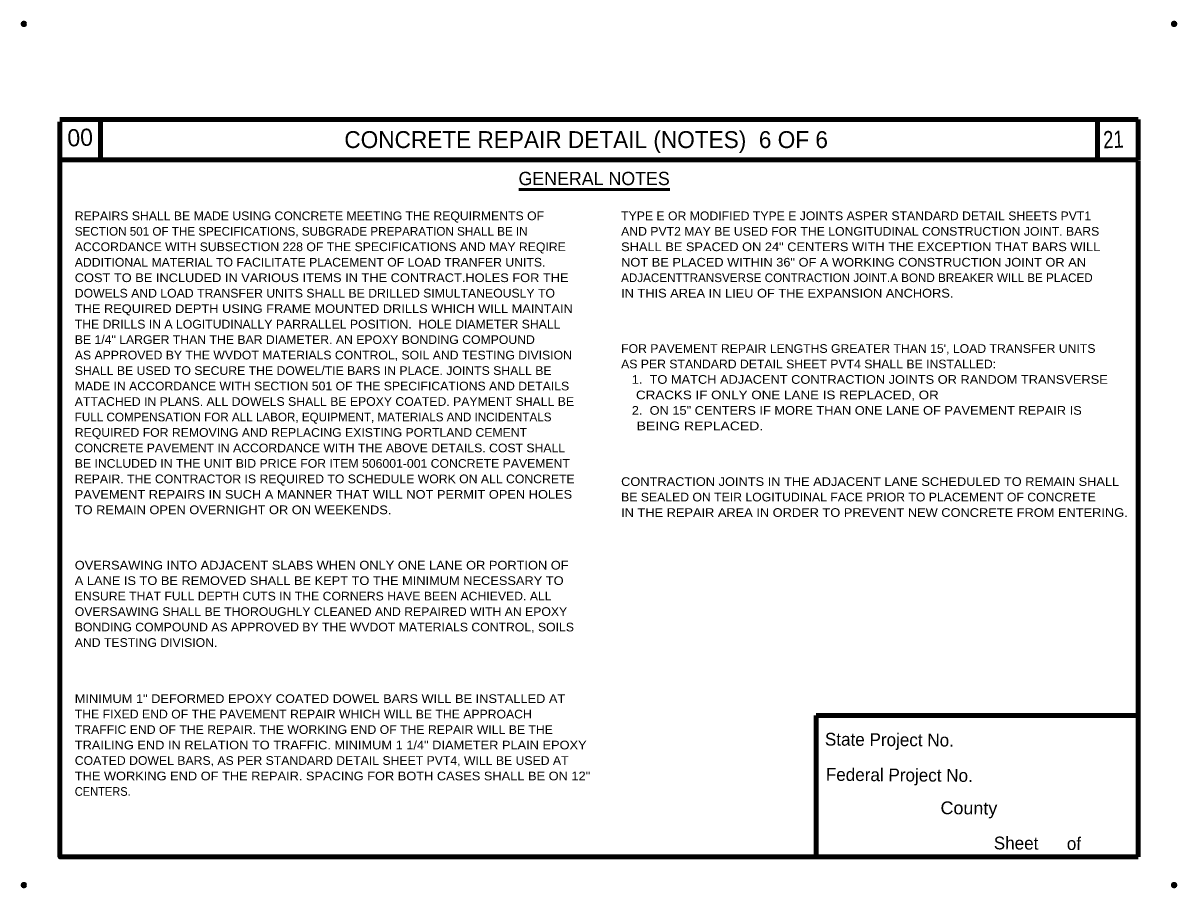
# Model space of a CAD drawing. Extents: x -8731 to 9681, y -59178 to -56618.
# Drawn here: x 8087 to 9681, y -59178 to -57983 of the extents above; entities that cross this region are included whole.
import ezdxf
from ezdxf.enums import TextEntityAlignment as Align

# ---------------------------------------------------------------- set-up
doc = ezdxf.new("R2010")
doc.units = 0
doc.header["$LTSCALE"] = 4.8
doc.header["$PDMODE"] = 32
doc.header["$PDSIZE"] = 2.4
doc.layers.add('1', color=7, linetype='Continuous', lineweight=100)
doc.layers.add('3', color=7, linetype='Continuous')

msp = doc.modelspace()

# ---------------------------------------------------------------- linework, layer by layer
at = {"layer": '1'}
for p, q in [((9629.98, -58116.3), (8137.74, -58116.3)), ((9573.72, -58116.3), (9573.72, -58172.56)), ((9629.98, -58116.3), (9629.98, -58172.56)), ((8193.98, -58119.8), (8193.98, -58172.56)), ((9573.72, -58172.56), (8137.74, -58172.56)), ((9629.98, -58172.56), (9574.26, -58172.56)), ((9629.98, -58173.3), (9629.98, -59137.74)), ((9184.26, -58942.04), (9629.98, -58942.04)), ((9184.26, -58942.04), (9184.26, -59137.74)), ((9629.98, -59137.74), (8989.82, -59137.74))]:
    msp.add_line(p, q, dxfattribs=at)
at = {"layer": '1', "lineweight": 53}
msp.add_line((8773, -58213.3), (8981.74, -58213.3), dxfattribs=at)
at = {"layer": '1'}
msp.add_lwpolyline([(8137.74, -58119.8), (8137.74, -59137.74), (9628.5, -59137.74)], dxfattribs=at)
for p in [(8087.8, -57984.1), (9679.9, -57984.1), (8087.8, -59176.7), (9679.9, -59176.7)]:
    msp.add_point(p, dxfattribs=at)

# ---------------------------------------------------------------- texts
for s, height, rotation, p in [('00', 23.78, 2.121, (8148.44, -58153.94)), ('State Project No.', 17.66, 359.537, (9196.52, -58983.44)), ('Federal Project No.', 17.66, 359.537, (9197.78, -59032.18)), ('Sheet      of', 17.66, 359.537, (9430.28, -59127.18))]:
    msp.add_text(s, height=height, rotation=rotation, dxfattribs=at).set_placement(p)
for s, height, rotation, width, p in [('21', 23.78, 2.121, 0.8, (9582.18, -58156.44)), ('County', 17.66, 359.537, 1.05, (9356.52, -59078.44))]:
    msp.add_text(s, height=height, rotation=rotation, dxfattribs=dict(at, width=width)).set_placement(p)
at = {"layer": '3'}
msp.add_text('CONCRETE REPAIR DETAIL (NOTES)  6 OF 6', height=23.4, dxfattribs=at).set_placement((8866.06, -58156.04), align=Align.CENTER)
for s, height, p in [('GENERAL NOTES', 18.41, (8772.46, -58207.38)), ('SECTION 501 OF THE SPECIFICATIONS, SUBGRADE PREPARATION SHALL BE IN', 12.05, (8158.22, -58277.36)), ('ADJACENTTRANSVERSE CONTRACTION JOINT.A BOND BREAKER WILL BE PLACED', 12.05, (8914.48, -58341.64)), ('FULL COMPENSATION FOR ALL LABOR, EQUIPMENT, MATERIALS AND INCIDENTALS', 12.05, (8158.22, -58534.48))]:
    msp.add_text(s, height=height, dxfattribs=at).set_placement(p)
for s, width, p in [('REPAIRS SHALL BE MADE USING CONCRETE MEETING THE REQUIRMENTS OF', 1.05, (8158.22, -58255.92)), ('TYPE E OR MODIFIED TYPE E JOINTS ASPER STANDARD DETAIL SHEETS PVT1', 1.05, (8914.48, -58255.92)), ('AND PVT2 MAY BE USED FOR THE LONGITUDINAL CONSTRUCTION JOINT. BARS', 1.05, (8914.48, -58277.36)), ('ACCORDANCE WITH SUBSECTION 228 OF THE SPECIFICATIONS AND MAY REQIRE', 1.05, (8158.22, -58298.78)), ('SHALL BE SPACED ON 24" CENTERS WITH THE EXCEPTION THAT BARS WILL', 1.1, (8914.48, -58298.78)), ('ADDITIONAL MATERIAL TO FACILITATE PLACEMENT OF LOAD TRANFER UNITS.', 1.05, (8158.22, -58320.2)), ('NOT BE PLACED WITHIN 36" OF A WORKING CONSTRUCTION JOINT OR AN', 1.1, (8914.48, -58320.2)), ('COST TO BE INCLUDED IN VARIOUS ITEMS IN THE CONTRACT.HOLES FOR THE', 1.1, (8158.22, -58341.64)), ('DOWELS AND LOAD TRANSFER UNITS SHALL BE DRILLED SIMULTANEOUSLY TO', 1.05, (8158.22, -58363.06)), ('IN THIS AREA IN LIEU OF THE EXPANSION ANCHORS.', 1.1, (8914.48, -58363.06)), ('THE REQUIRED DEPTH USING FRAME MOUNTED DRILLS WHICH WILL MAINTAIN ', 1.1, (8158.22, -58384.48)), ('THE DRILLS IN A LOGITUDINALLY PARRALLEL POSITION.  HOLE DIAMETER SHALL', 1.05, (8158.22, -58405.92)), ('BE 1/4" LARGER THAN THE BAR DIAMETER. AN EPOXY BONDING COMPOUND', 1.05, (8158.22, -58427.36)), ('AS APPROVED BY THE WVDOT MATERIALS CONTROL, SOIL AND TESTING DIVISION', 1.05, (8158.22, -58448.78)), ("FOR PAVEMENT REPAIR LENGTHS GREATER THAN 15', LOAD TRANSFER UNITS", 1.05, (8914.48, -58439.68)), ('AS PER STANDARD DETAIL SHEET PVT4 SHALL BE INSTALLED:', 1.05, (8914.48, -58461.1)), ('SHALL BE USED TO SECURE THE DOWEL/TIE BARS IN PLACE. JOINTS SHALL BE ', 1.05, (8158.22, -58470.2)), ('   1.  TO MATCH ADJACENT CONTRACTION JOINTS OR RANDOM TRANSVERSE', 1.1, (8914.48, -58482.52)), ('MADE IN ACCORDANCE WITH SECTION 501 OF THE SPECIFICATIONS AND DETAILS', 1.05, (8158.22, -58491.64)), ('ATTACHED IN PLANS. ALL DOWELS SHALL BE EPOXY COATED. PAYMENT SHALL BE', 1.05, (8158.22, -58513.06)), ('    CRACKS IF ONLY ONE LANE IS REPLACED, OR', 1.15, (8914.48, -58503.96)), ('   2.  ON 15" CENTERS IF MORE THAN ONE LANE OF PAVEMENT REPAIR IS', 1.1, (8914.48, -58525.38)), ('REQUIRED FOR REMOVING AND REPLACING EXISTING PORTLAND CEMENT', 1.05, (8158.22, -58555.92)), ('    BEING REPLACED.', 1.2, (8914.48, -58546.82)), ('CONCRETE PAVEMENT IN ACCORDANCE WITH THE ABOVE DETAILS. COST SHALL', 1.05, (8158.22, -58577.36)), ('BE INCLUDED IN THE UNIT BID PRICE FOR ITEM 506001-001 CONCRETE PAVEMENT', 1.05, (8158.22, -58598.78)), ('REPAIR. THE CONTRACTOR IS REQUIRED TO SCHEDULE WORK ON ALL CONCRETE', 1.05, (8158.22, -58620.2)), ('CONTRACTION JOINTS IN THE ADJACENT LANE SCHEDULED TO REMAIN SHALL', 1.1, (8914.48, -58623.96)), ('PAVEMENT REPAIRS IN SUCH A MANNER THAT WILL NOT PERMIT OPEN HOLES', 1.1, (8158.22, -58641.64)), ('BE SEALED ON TEIR LOGITUDINAL FACE PRIOR TO PLACEMENT OF CONCRETE', 1.05, (8914.48, -58645.38)), ('TO REMAIN OPEN OVERNIGHT OR ON WEEKENDS.', 1.1, (8158.22, -58663.06)), ('IN THE REPAIR AREA IN ORDER TO PREVENT NEW CONCRETE FROM ENTERING. ', 1.1, (8914.48, -58666.82)), ('OVERSAWING INTO ADJACENT SLABS WHEN ONLY ONE LANE OR PORTION OF', 1.1, (8158.22, -58739.68)), ('A LANE IS TO BE REMOVED SHALL BE KEPT TO THE MINIMUM NECESSARY TO ', 1.1, (8158.22, -58761.1)), ('ENSURE THAT FULL DEPTH CUTS IN THE CORNERS HAVE BEEN ACHIEVED. ALL', 1.05, (8158.22, -58782.52)), ('OVERSAWING SHALL BE THOROUGHLY CLEANED AND REPAIRED WITH AN EPOXY', 1.05, (8158.22, -58803.96)), ('BONDING COMPOUND AS APPROVED BY THE WVDOT MATERIALS CONTROL, SOILS', 1.05, (8158.22, -58825.38)), ('AND TESTING DIVISION.', 1.05, (8158.22, -58846.82)), ('MINIMUM 1" DEFORMED EPOXY COATED DOWEL BARS WILL BE INSTALLED AT', 1.1, (8158.22, -58924.48)), ('THE FIXED END OF THE PAVEMENT REPAIR WHICH WILL BE THE APPROACH', 1.05, (8158.22, -58945.92)), ('TRAFFIC END OF THE REPAIR. THE WORKING END OF THE REPAIR WILL BE THE', 1.05, (8158.22, -58967.36)), ('TRAILING END IN RELATION TO TRAFFIC. MINIMUM 1 1/4" DIAMETER PLAIN EPOXY', 1.1, (8158.22, -58988.78)), ('COATED DOWEL BARS, AS PER STANDARD DETAIL SHEET PVT4, WILL BE USED AT', 1.05, (8158.22, -59010.2)), ('THE WORKING END OF THE REPAIR. SPACING FOR BOTH CASES SHALL BE ON 12"', 1.1, (8158.22, -59031.64)), ('CENTERS.', 0.95, (8158.22, -59053.06))]:
    msp.add_text(s, height=12.05, dxfattribs=dict(at, width=width)).set_placement(p)

doc.saveas('drawing.dxf')
